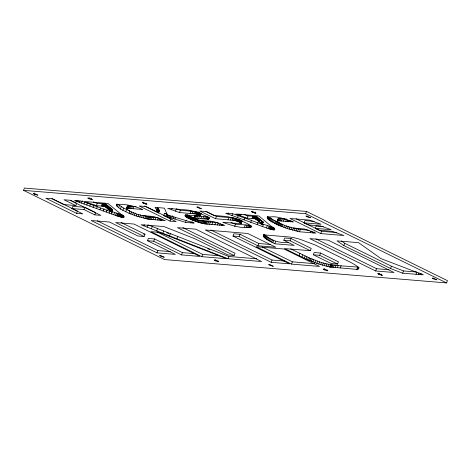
<?xml version="1.0" encoding="UTF-8"?>
<svg xmlns="http://www.w3.org/2000/svg" width="471" height="471" viewBox="0 0 471 471"><rect width="100%" height="100%" fill="white"/><g stroke="black" fill="none" stroke-linecap="round" stroke-linejoin="round"><path stroke-width="0.71" d="M263.389 235.659L265.385 235L288.758 236.942L293.256 237.519L299.786 239.203L315.199 244.997L351.443 262.736C352.532 263.654 362.741 268.252 356.771 269.371L329.517 266.963L318.743 264.066L306.05 259.05L284.561 248.582L310.324 250.713L311.196 248.435L291.031 238.532L284.696 238.008L283.825 240.287L294.216 245.391L274.764 243.778C270.949 241.393 265.65 240.01 263.295 235.977L263.825 234.517M267.216 217.796C275.023 214.54 285.756 219.663 293.292 221.929L278.979 220.834L277.16 221.17L278.055 222.312L280.286 223.625L287.752 226.663L293.262 228.011L304.537 229.018L315.959 233.116L299.509 231.779L287.369 228.612L278.596 225.244L271.172 221.505L267.528 218.644L267.216 217.796L267.646 216.654M23.55 190.349L24.421 188.07L306.521 211.438L447.45 280.651L446.579 282.93L164.479 259.562L23.55 190.349L305.655 213.716L446.579 282.93M34.283 194.211L33.217 193.428L34.489 193.534L37.886 195.2L34.283 194.211L34.713 193.069M71.963 208.565L72.834 206.286L84.833 207.281L83.962 209.56L71.963 208.565L82.772 213.875L76.573 213.357L45.811 198.25L52.01 198.768L63.862 204.585L75.86 205.58L76.726 203.301L70.803 200.393M93.187 201.935L97.25 203.401L105.728 204.131L112.604 209.736L111.739 212.027L82.031 201.258L74.636 200.64L76.661 201.37L77.091 200.228M76.661 201.37L77.786 201.776L78.221 200.64M79.422 202.371L80.076 200.658M76.573 213.357L77.444 211.079L51.916 198.544M81.501 203.119L82.366 200.84M83.962 204.014L84.833 201.735M88.813 198.727L87.747 197.944L91.356 198.939L92.422 199.716L88.813 198.727L89.249 197.585M86.752 205.026L87.624 202.748M91.144 199.61L91.58 198.474M89.814 206.133L90.461 204.426M93.081 207.322L93.953 205.044M77.786 201.776L117.25 216.03L121.759 217.266L124.079 217.225L122.378 215.335L107.888 203.431L84.868 201.529L96.378 205.68L97.25 203.401M96.502 208.559L97.367 206.28M83.962 209.56L94.771 214.87L95.642 212.592L85.469 207.593M99.923 209.801L100.576 208.094M96.378 205.68L101.406 206.062L102.278 203.784M101.406 206.062L102.178 206.121L103.049 203.843M102.178 206.121L102.855 206.18L103.726 203.902M102.855 206.18L103.437 206.233L104.303 203.955M103.437 206.233L103.92 206.28L104.786 204.002M103.92 206.28L104.303 206.322L105.174 204.043M104.303 206.322L105.457 204.078M104.586 206.357L105.645 204.108M112.563 209.695L111.733 212.015L104.921 206.457L105.728 204.131M103.208 210.99L104.079 208.712M105.057 206.563L105.928 204.284M105.251 206.716L106.122 204.438M105.504 206.916L106.369 204.638M105.798 207.158L106.67 204.879M106.14 207.434L107.005 205.156M106.511 207.735L107.376 205.456M106.905 208.058L107.777 205.78M107.323 208.394L108.195 206.115M106.293 212.103L107.164 209.825M107.753 208.747L108.624 206.469M108.195 209.106L109.066 206.828M108.636 209.465L109.507 207.187M109.066 209.819L109.937 207.54M109.478 210.148L110.344 207.87M109.855 210.46L110.726 208.182M109.119 213.122L109.984 210.843M110.196 210.737L111.068 208.459M110.485 210.973L111.356 208.694M110.72 211.155L111.586 208.877M110.909 211.314L111.78 209.036M111.091 211.461L111.963 209.183M111.256 211.597L112.127 209.318M111.397 211.72L112.269 209.436M111.486 211.938L112.392 209.542M111.621 211.909L112.492 209.63M111.621 214.028L112.492 211.75L122.13 214.9L121.259 217.178M136.16 206.61L127.641 206.051L126.416 208.924L130.591 211.691L137.997 214.493L141.971 215.506L153.752 216.536L165.297 220.663L147.859 219.097L136.172 215.983L129.078 213.298L120.429 209.053L116.537 205.845L116.879 203.99M116.537 205.845L117.191 204.137M113.746 214.788L114.618 212.509M117.255 206.757L118.127 204.479L123.696 208.105L129.949 211.02L129.078 213.298M115.43 215.394L116.302 213.116M118.562 207.835L119.434 205.556M116.62 215.812L117.491 213.534M117.25 216.03L118.115 213.752M120.429 209.053L121.3 206.775M118.08 216.307L118.951 214.028M118.839 216.542L119.705 214.264M119.522 216.748L120.393 214.47M120.152 216.919L121.023 214.641M122.825 210.384L123.696 208.105M120.723 217.06L121.595 214.782M121.759 217.266L122.631 214.988M122.236 217.337L122.89 215.63M122.695 217.384L123.349 215.677M123.078 217.408L123.732 215.7M126.416 208.924L127.376 206.204M126.393 208.682L127.641 206.051M123.396 217.414L123.832 216.277M126.77 208.329L127.776 206.039M126.587 209.201L127.288 206.645M123.655 217.402L124.091 216.26M125.716 211.809L126.587 209.53M126.905 208.317L128.088 206.045M127.223 208.323L127.723 208.347L128.595 206.068M127.723 208.347L128.412 208.388L129.284 206.11M128.412 208.388L129.295 208.447L130.167 206.168M129.295 208.447L130.367 208.518L131.238 206.239M130.367 208.518L131.639 208.612L132.51 206.333M130.814 214.011L131.686 211.732M131.639 208.612L133.105 208.724L133.976 206.445M132.581 214.699L133.452 212.421M134.37 215.359L135.242 213.08M136.172 215.983L136.826 214.276M137.968 216.572L138.839 214.293M143.343 203.242L142.283 202.459L143.555 202.565L146.952 204.237L143.343 203.242L143.779 202.106M139.752 217.119L140.617 214.841M145.68 204.131L146.116 202.989M141.5 217.62L142.372 215.341M143.213 218.073L144.085 215.795L149.696 216.966L157.838 217.743M144.868 218.473L145.739 216.195M145.975 218.721L146.846 216.442M143.832 225.845L144.267 224.702M146.94 218.927L147.812 216.648M147.859 219.097L148.73 216.819M148.824 219.245L149.696 216.966M149.931 219.38L150.797 217.102M147.093 227.122L147.965 224.844L228.847 256.465L256.648 258.767M194.152 253.592L182.418 252.621L154.565 238.944L148.365 238.426L147.494 240.705L175.342 254.387L157.008 252.868L91.121 220.505L109.455 222.024L137.932 236.012L144.132 236.524L145.003 234.246L121.059 222.483M151.268 219.521L152.133 217.243M159.363 210.608L158.509 212.933L156.531 209.742L157.402 207.464L159.381 210.643L158.957 210.455M152.928 219.674L153.799 217.396M156.761 210.125L157.632 207.846M156.99 210.502L157.862 208.223M157.214 210.867L158.079 208.588M157.42 211.208L158.291 208.93M157.614 211.514L158.486 209.236M157.785 211.785L158.656 209.507M151.421 228.812L152.292 226.533M157.926 212.009L158.798 209.73M155.018 219.857L155.883 217.578M158.038 212.18L158.91 209.901M158.132 212.315L159.004 210.037M158.215 212.445L159.086 210.166M158.291 212.562L159.163 210.284M158.362 212.668L159.233 210.39M158.509 212.933L159.286 210.478M157.614 220.075L158.486 217.796M159.01 220.187L159.663 218.479M160.323 220.293L160.976 218.585M156.69 230.872L157.561 228.594M161.529 220.393L161.965 219.25M147.494 240.705L153.693 241.223L154.565 238.944M163.702 215.506L164.573 213.228L167.005 214.005L166.133 216.283L163.702 215.506L176.236 221.617L170.002 221.099L139.239 205.992L145.462 206.504L158.397 212.88M166.133 216.283L166.881 216.519L167.535 214.811M167.847 216.825L168.5 215.117M162.772 233.251L163.637 230.973M166.881 216.519L169.007 217.19L169.66 215.482M170.319 217.602L170.973 215.895M157.008 252.868L157.879 250.59L170.349 251.62M170.002 221.099L170.873 218.821L144.691 205.962M171.768 218.061L172.639 215.783M175.53 211.138L176.401 208.859L180.405 210.272L195.642 211.573L194.776 213.852L179.533 212.551L167.664 208.347L188.223 210.101L195.512 211.732L204.92 215.524L208.282 217.425L209.271 218.615L207.805 219.115L193.787 218.314L195.247 219.18L198.232 220.14L213.269 221.458L224.685 225.55L205.397 223.955L201.276 223.16L191.538 219.751L186.958 217.431L184.997 215.765L185.233 215.253L186.233 215.076L200.163 215.883L197.62 214.452L194.776 213.852M173.304 218.544L173.958 216.837M169.007 217.19L174.912 219.05L175.565 217.343M169.542 235.9L170.408 233.622M179.533 212.551L180.405 210.272M185.079 215.93L185.515 214.788M185.209 216.107L185.645 214.97M185.397 216.301L185.833 215.165M176.872 238.762L177.744 236.483M185.633 216.513L186.286 214.805M185.921 216.737L186.569 215.029M186.257 216.978L186.91 215.271M186.498 217.143L187.364 214.864M186.728 217.29L187.593 215.011L194.34 218.303L193.469 220.581M186.958 217.431L187.823 215.153M187.199 217.578L188.064 215.3M174.912 219.05L185.521 222.383L186.392 220.104M187.458 217.726L188.329 215.447M187.758 217.885L188.624 215.606M188.094 218.061L188.965 215.783M190.137 213.434L191.008 211.155M188.482 218.267L189.354 215.989M188.936 218.497L189.807 216.218M189.619 218.838L190.49 216.56M192.121 213.599L192.992 211.32M190.272 219.156L191.144 216.878M190.908 219.462L191.779 217.184M193.64 213.734L194.511 211.455M191.538 219.751L192.409 217.472M185.521 222.383L190.826 222.824L191.261 221.682M192.168 220.028L193.039 217.749M192.81 220.304L193.681 218.026M193.787 218.314L194.706 215.959L196.425 215.977L207.523 216.784L206.651 219.062M193.905 218.426L194.706 215.959M195.606 213.952L196.472 211.667L197.084 211.767L196.213 214.046M190.826 222.824L192.268 222.936L192.704 221.794M194.105 218.203L194.976 215.924M194.129 218.579L194.782 216.872M194.664 218.208L195.53 215.93M194.164 220.858L195.035 218.579M196.678 214.152L197.331 212.439M153.693 241.223L181.547 254.899L182.418 252.621M195.553 218.256L196.425 215.977M197.084 214.27L197.955 211.991M194.9 221.146L195.771 218.868M197.514 214.417L198.385 212.138M197.62 214.452L198.491 212.174M197.749 214.505L198.615 212.227M197.897 214.564L198.55 212.857M198.061 214.635L198.709 212.927M196.849 218.344L197.72 216.065M198.232 214.711L199.103 212.433M195.801 221.488L196.672 219.209M198.421 214.8L199.286 212.515M198.603 214.882L199.474 212.604M198.791 214.97L199.663 212.692L198.974 215.059M196.695 221.812L197.567 219.533M199.374 215.259L200.246 212.98M199.692 215.435L200.564 213.157L200.958 213.428L199.928 215.983M198.597 218.473L199.469 216.195M199.916 215.435L200.564 213.728L201.035 213.604M199.928 215.583L200.799 213.304M197.59 222.112L198.462 219.833M200.081 215.942L201.035 213.528M198.491 222.394L199.357 220.116M200.864 218.644L201.735 216.366M199.398 222.659L200.269 220.381L205.562 221.588L217.726 222.689M200.322 222.918L201.194 220.64M201.276 223.16L202.147 220.881M202.877 218.797L203.749 216.519M202.259 223.389L203.131 221.111M204.479 218.915L205.35 216.636M203.278 223.619L204.149 221.341M203.725 223.713L204.597 221.435M205.721 219.003L206.592 216.725M204.167 223.79L205.038 221.511M204.691 223.866L205.562 221.588M205.397 223.955L206.269 221.676M207.328 219.097L208.2 216.819M207.805 219.115L208.459 217.402M208.135 219.109L208.788 217.396M206.375 224.055L207.246 221.776M208.37 219.086L208.806 217.943M208.565 219.05L209 217.908M208.806 218.986L209.242 217.843M209 218.909L209.436 217.773M207.723 224.178L208.594 221.9M209.524 224.337L210.396 222.059M211.885 224.537L212.757 222.259M215.53 218.721L216.401 216.442L234.352 218.044L233.481 220.322L215.53 218.721L199.769 211.002L205.974 211.52L213.846 215.388L227.31 216.619L234.423 218.309L240.169 220.287L247.34 223.554L250.531 225.615L251.284 227.01C242.129 229.024 231.473 225.503 222.86 222.294L240.934 223.707C240.239 221.464 235.718 220.881 233.481 220.322M201.788 256.671L226.669 258.738L159.01 232.321L150.826 231.644L201.788 256.671L202.66 254.393L219.486 255.788M214.888 224.797L215.759 222.518M217.508 225.02L218.379 222.742M219.645 225.203L220.298 223.49M221.335 225.338L221.77 224.202M222.624 225.444L223.06 224.302M243.978 214.429L247.981 215.877L256.477 216.554L263.124 222.024L262.288 224.42L232.78 213.74L225.809 213.239L227.852 214.005L228.288 212.863M228.017 219.81L228.882 217.531M231.95 215.494L232.603 213.781M230.39 220.016L231.261 217.737M215.176 260.793L214.117 260.01L215.388 260.116L218.785 261.782L215.176 260.793L215.612 259.651M232.174 220.187L233.045 217.908M217.514 261.676L217.949 260.54M234.428 220.452L235.3 218.173M235.129 220.575L236 218.297M235.7 220.722L236.354 219.015M236.254 220.905L237.125 218.621M237.543 217.52L238.414 215.241M227.852 214.005L268.199 228.582L272.638 229.771L274.876 229.748L274.045 228.565L258.797 215.936L235.753 214.022L238.591 215.07L239.027 213.934M234.664 226.463L235.535 224.184L250.49 225.309L249.624 227.593M236.901 221.129L237.555 219.421M237.29 221.264L238.161 218.986M239.474 215.394L239.91 214.252M237.649 221.399L238.52 219.121M237.985 221.529L238.856 219.25L239.174 219.38M238.591 215.07L240.434 215.742L241.087 214.034M238.308 221.658L238.956 219.945M232.998 236.077L239.203 236.589L257.908 245.78L275.841 247.263L247.781 233.481L205.309 229.966L271.202 262.323L289.535 263.842L232.998 236.077L233.869 233.799L240.069 234.311L258.779 243.501L270.254 244.449M238.614 221.788L239.486 219.51M238.915 221.923L239.786 219.645M239.215 222.071L239.869 220.357M239.521 222.224L240.393 219.945M239.839 222.389L240.71 220.11L241.299 220.446L240.428 222.724M240.157 222.559L241.028 220.281M240.657 222.871L241.523 220.593M240.84 223.013L241.711 220.734L241.988 221.076M240.975 223.136L241.847 220.858M240.934 223.707L241.941 220.97M241.087 223.525L241.994 221.164L241.806 221.429M182.895 227.646L235.023 253.245L234.152 255.523L227.911 254.964L194.576 238.626L163.932 226.58L141.006 224.738L227.982 258.744L228.847 256.465M244.019 219.863L244.891 217.584M239.203 236.589L240.069 234.311M240.434 215.742L247.116 218.155L247.981 215.877M244.396 227.234L245.267 224.955M246.121 227.369L246.992 225.091M252.409 212.28L251.343 211.497L252.615 211.603L256.012 213.269L252.409 212.28L252.845 211.138M247.446 227.469L248.317 225.191M248.429 227.534L249.3 225.256M247.116 218.155L252.097 218.544L252.962 216.26M250.766 222.306L251.638 220.028M249.135 227.575L250.007 225.297M254.74 213.163L255.176 212.027M252.097 218.544L252.809 218.597L253.681 216.319M249.954 227.581L250.819 225.303M252.809 218.597L253.469 218.65L254.34 216.372M250.183 227.558L250.837 225.85M250.384 227.522L251.031 225.815M253.469 218.65L254.063 218.697L254.935 216.419M250.978 227.31L251.414 226.174M254.063 218.697L254.581 218.738L255.453 216.46M254.581 218.738L255.005 218.774L255.877 216.495M255.005 218.774L255.329 218.803L256.195 216.525M255.329 218.803L256.401 216.542M256.501 216.572L255.629 218.85L262.318 224.39M256.554 216.613L255.529 218.821M255.759 218.95L256.63 216.672M255.859 219.033L256.73 216.754M255.977 219.127L256.848 216.848M256.112 219.239L256.983 216.96M256.259 219.362L257.131 217.084M256.418 219.492L257.29 217.213M256.589 219.633L257.454 217.355M256.795 219.81L257.666 217.531M257.072 220.034L257.943 217.755M257.407 220.31L258.279 218.032M257.79 220.622L258.661 218.344M258.208 220.97L259.079 218.691M257.172 224.614L258.037 222.336M258.661 221.335L259.533 219.056M259.127 221.717L259.998 219.439M259.603 222.1L260.475 219.822M260.804 223.077L261.676 220.799M261.376 223.542L262.247 221.264M261.794 223.89L262.665 221.611M262.082 224.143L262.953 221.865M262.182 224.396L263.124 222.024M262.618 226.58L263.489 224.302L273.504 227.493L272.638 229.771M267.234 218.044L267.669 216.907M267.34 218.326L267.993 216.619M267.528 218.644L268.182 216.931M267.875 219.062L268.741 216.784L273.033 219.798L280.286 223.325L279.421 225.603M257.908 245.78L258.779 243.501M268.317 219.498L269.188 217.219M268.87 219.963L269.736 217.684M263.295 235.977L263.731 234.841M266.498 227.976L267.369 225.697M263.371 236.36L264.019 234.646M269.524 220.452L270.395 218.173M263.607 236.789L264.478 234.511M264.013 237.272L264.885 234.994C271.561 240.758 279.609 243.195 288.605 242.577M270.295 220.964L271.161 218.685M264.584 237.802L265.456 235.524M268.199 228.582L269.071 226.304M271.172 221.505L272.044 219.227M265.138 238.244L266.009 235.965M268.976 228.835L269.848 226.557M265.797 238.72L266.668 236.442M272.161 222.076L273.033 219.798M269.7 229.053L270.572 226.775M266.562 239.239L267.434 236.96M270.372 229.253L271.237 226.975M273.274 222.677L274.146 220.399M270.996 229.418L271.867 227.14M267.422 239.78L268.293 237.502M271.579 229.56L272.45 227.281M274.499 223.307L275.37 221.029M272.12 229.677L272.992 227.399M268.364 240.351L269.235 238.073M275.347 223.725L276.218 221.447M273.121 229.842L273.992 227.564M273.58 229.889L274.234 228.182M269.383 240.946L270.254 238.667M277.172 221.288L278.332 218.597L286.091 219.033M273.987 229.913L274.422 228.776M276.171 224.131L277.042 221.853M277.231 221.429L278.332 218.597M277.325 221.588L278.196 219.309M274.316 229.913L274.752 228.776M277.755 220.822L278.62 218.544M278.237 220.811L279.109 218.532M270.466 241.546L271.337 239.268M276.983 224.514L277.855 222.235M278.979 220.834L279.851 218.556M277.79 224.885L278.655 222.606M271.608 242.165L272.479 239.886M280.045 220.899L280.916 218.621M278.596 225.244L279.468 222.966M272.797 242.777L273.669 240.498M281.499 221.005L282.37 218.727M280.257 225.956L281.128 223.678M281.128 226.31L281.999 224.031M274.764 243.778L275.635 241.499M283.401 221.158L284.272 218.88M282.041 226.675L282.906 224.396M285.826 221.358L286.698 219.08M283.819 227.358L284.472 225.644M271.202 262.323L272.067 260.045L284.537 261.081M287.18 221.47L287.834 219.763M285.597 227.999L286.468 225.721M288.458 221.576L288.894 220.434M289.63 221.664L290.065 220.528M287.369 228.612L288.24 226.333M290.678 221.747L291.113 220.611M289.129 229.177L290.001 226.898M290.872 229.707L291.743 227.428M292.597 230.195L293.468 227.917L300.38 229.501L309.111 230.254M283.825 240.287L290.16 240.811L291.031 238.532M294.298 230.643L295.17 228.364M295.971 231.037L296.842 228.759M297.607 231.391L298.479 229.112M305.655 213.716L306.521 211.438M299.509 231.779L300.38 229.501M323.353 226.681L316.153 226.104L315.282 228.382L331.131 229.654L320.61 225.939L308.222 224.908L304.066 222.871L304.937 220.593L314.151 221.335M291.508 264.107L319.526 266.427L284.095 249.024L256.077 246.704L291.508 264.107L292.379 261.829L314.652 263.672M299.056 255.671L299.927 253.392L290.701 248.882M310.424 232.721L311.078 231.014M301.97 257.095L302.841 254.817L299.927 253.392M312.367 232.886L312.797 231.744M304.248 258.196L305.12 255.918L302.841 254.817M313.816 233.004L314.251 231.867M306.05 259.05L306.915 256.772L305.12 255.918M307.504 259.721L308.375 257.443L306.915 256.772M308.77 260.28L309.641 258.002L308.375 257.443M309.989 260.787L310.854 258.508L309.641 258.002M304.066 222.871L321.075 224.237L309.37 220.087L289.965 218.479L320.727 233.587L321.599 231.308L336.83 232.568M313.339 254.782L314.21 252.503L320.545 253.033L338.431 261.811L337.56 264.09L331.178 263.519L313.339 254.782L319.679 255.311L337.56 264.09M311.302 261.311L312.173 259.032L310.854 258.508M312.862 261.923L313.727 259.645L312.173 259.032M314.852 262.688L315.723 260.41C328.952 266.156 343.595 265.726 357.642 267.092L358.296 266.957L357.424 269.235M319.679 255.311L320.545 253.033M316.818 263.407L317.69 261.122M318.743 264.066L319.615 261.788M320.639 264.678L321.51 262.4M322.494 265.244L323.365 262.965M324.313 265.75L325.178 263.472M324.242 269.824L323.177 269.041L324.448 269.147L327.851 270.819L324.242 269.824L324.678 268.688M326.085 266.209L326.956 263.931M327.822 266.61L328.693 264.331M326.574 270.713L327.009 269.571M329.517 266.963L330.383 264.684M329.947 267.039L330.819 264.761M330.454 267.116L331.325 264.837M331.125 267.198L331.996 264.92M332.061 267.293L332.926 265.014M333.344 267.416L334.21 265.138M335.069 267.563L335.941 265.285M343.83 245.538L337.018 240.875L358.572 242.659L381.074 258.656L423.364 274.834L402.646 273.215L390.536 268.482L343.83 245.538L344.701 243.26L341.292 240.928M337.33 267.758L338.202 265.479M340.221 267.999L341.092 265.721M356.771 269.371L357.642 267.092M357.836 269.135L358.49 267.428M358.172 269.023L358.608 267.881M358.425 268.894L358.861 267.752M358.608 268.741L359.043 267.599M375.681 270.984L394.015 272.497L328.128 240.139L309.794 238.62L375.681 270.984L376.553 268.7L389.022 269.736M378.772 274.34L377.713 273.563L378.984 273.669L382.381 275.335L378.772 274.34L379.208 273.204M381.11 275.229L381.545 274.093M390.536 268.482L391.407 266.203L344.701 243.26M402.646 273.215L403.517 270.937L416.912 272.044L416.04 274.322M418.336 274.511L418.984 272.803M420.108 274.652L420.544 273.516M421.433 274.758L421.869 273.616M171.344 209.654L172.109 208.629M278.167 218.679L278.102 219.15M263.159 222.141L262.535 221.935M116.443 205.132L117.002 204.638C125.71 203.796 134.6 206.027 142.578 209.448L133.105 208.724M192.268 222.936L194.146 223.024L167.429 215.006L164.408 208.164L155.089 207.305L156.531 209.742M94.771 214.87L100.841 215.371L70.079 200.263L64.009 199.757L75.86 205.58M320.727 233.587L343.936 235.506L332.202 231.32L318.991 230.172L315.282 228.382M143.626 234.134L145.003 234.246M181.547 254.899L199.881 256.418L133.994 224.055L115.66 222.536L144.132 236.524M227.982 258.744L261.629 261.535L195.742 229.171L177.402 227.652L234.152 255.523M142.943 215.494L144.085 215.795M230.943 222.565L235.535 224.184M262.123 223.813L263.489 224.302M111.238 211.296L112.492 211.75M313.727 259.645L315.723 260.41M166.716 232.709L168.765 233.51M207.717 248.723L209.766 249.518M391.407 266.203L403.517 270.937M164.573 213.228L166.551 214.187M205.892 211.296L216.401 216.442M296.071 218.768L321.599 231.308M315.935 238.932L376.553 268.7M290.16 240.811L310.324 250.713M262.2 247.004L292.379 261.829M210.796 229.954L272.067 260.045M156.92 231.932L202.66 254.393M97.261 220.817L157.879 250.59M198.085 207.081L196.813 206.981L200.21 208.647L201.482 208.753L198.085 207.081M307.151 216.118L305.879 216.012L306.939 216.795L310.548 217.785L307.151 216.118M160.858 255.6L159.581 255.494L160.646 256.271L164.255 257.266L160.858 255.6M269.918 264.631L268.647 264.525L269.712 265.308L273.315 266.298L269.918 264.631M433.514 278.184L432.243 278.078L433.302 278.861L436.911 279.851L433.514 278.184"/></g></svg>
